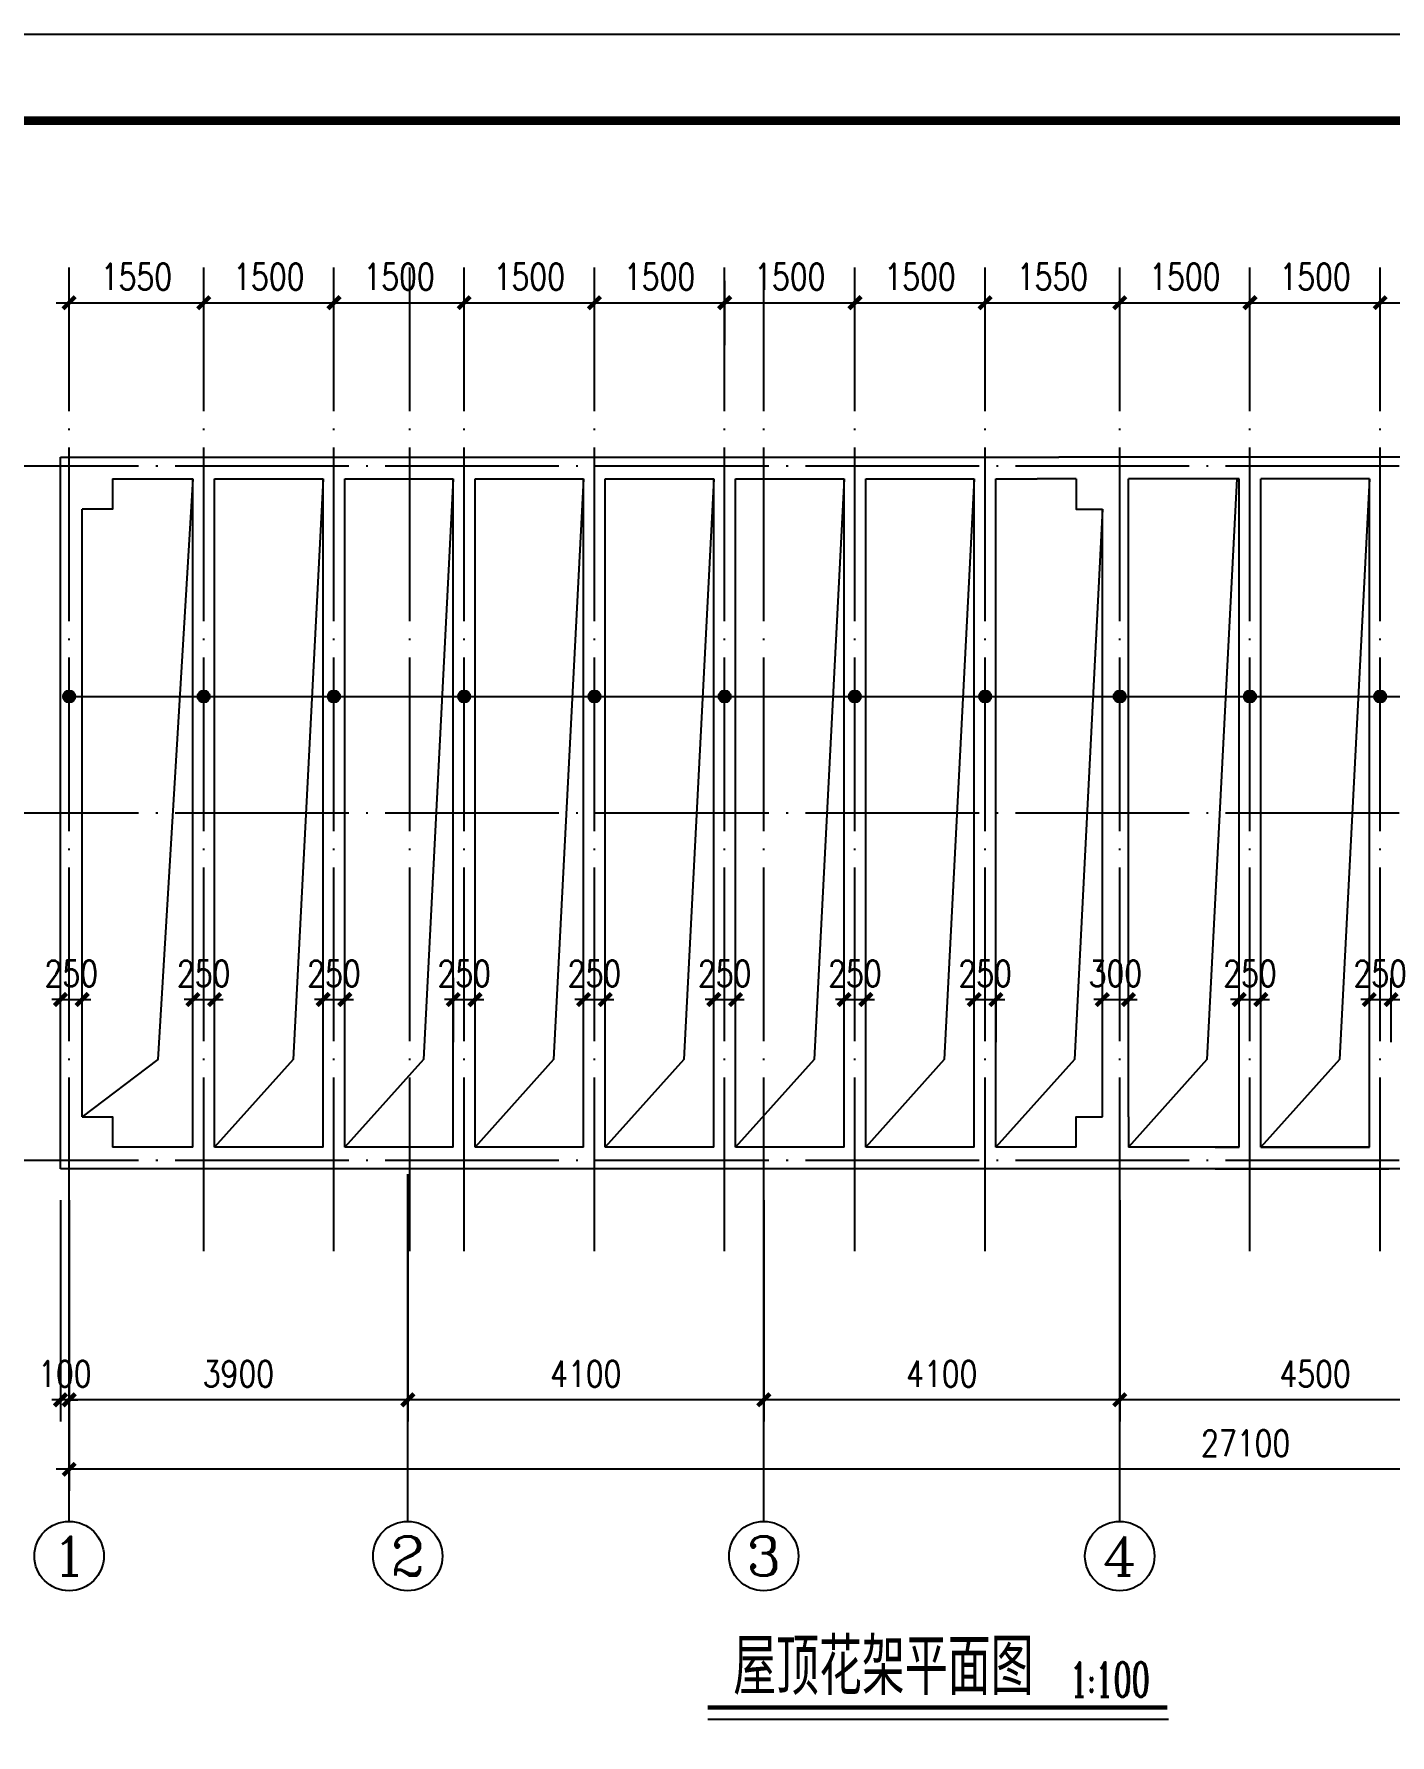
# Model space of a CAD drawing. Extents: x 535358 to 858566, y -185481 to -98609.
# Drawn here: x 657355 to 672971, y -139856 to -120258 of the extents above; entities that cross this region are included whole.
import ezdxf
from ezdxf.enums import TextEntityAlignment as Align

# ---------------------------------------------------------------- set-up
doc = ezdxf.new("R2010")
doc.units = 0
doc.header["$LTSCALE"] = 1000
doc.header["$MEASUREMENT"] = 0
doc.linetypes.add('DOTE', pattern=[2.42, 2, -0.2, 0.02, -0.2])
doc.layers.get('0').update_dxf_attribs({"linetype": 'CONTINUOUS'})
doc.layers.get('DEFPOINTS').update_dxf_attribs({"linetype": 'CONTINUOUS'})
for name, color, linetype in [('AXIS', 3, 'CONTINUOUS'), ('AXIS_TEXT', 3, 'CONTINUOUS'), ('DOTE', 1, 'DOTE'), ('LEVL', 3, 'CONTINUOUS'), ('PUB_DIM', 3, 'CONTINUOUS'), ('PUB_TEXT', 7, 'CONTINUOUS'), ('PUB_TITLE', 4, 'CONTINUOUS'), ('WALL', 151, 'CONTINUOUS')]:
    doc.layers.add(name, color=color, linetype=linetype)
doc.styles.add('_COMPLEX', font='COMPLEX', dxfattribs={"width": 0.6125})
doc.styles.add('_OCHINESE', font='simplex.shx', dxfattribs={"bigfont": 'OCHINESE.shx'})
doc.styles.add('COMPLEX', font='COMPLEX.shx')
doc.styles.add('dim_font', font='SIMPLEX.shx', dxfattribs={"width": 0.8})
doc.dimstyles.new('DIMN', dxfattribs={"dimtxt": 300, "dimasz": 100, "dimexe": 250, "dimexo": 300, "dimgap": 0, "dimtad": 0, "dimdec": 0, "dimzin": 0, "dimdsep": 46, "dimtxsty": 'dim_font', "dimblk": 'ARCHTICK', "dimcen": 0.09, "dimdle": 150, "dimclrt": 7, "dimazin": 0, "dimtfac": 1, "dimtdec": 0, "dimtix": 1, "dimtmove": 2, "dimatfit": 3, "dimldrblk": 'ARCHTICK', "dimfxl": 1, "dimtvp": 1, "dimtolj": 1, "dimtzin": 0, "dimarcsym": 0})

# ---------------------------------------------------------------- blocks, each defined once
blk = doc.blocks.new('_axiso')
blk.add_circle((0, 0), 0.5)
at = {"layer": 'AXIS_TEXT', "style": 'COMPLEX', "width": 1.041667}
blk.add_attdef('A', text='', height=0.56, dxfattribs=at).set_placement((-0.25, -0.28), (0.25, -0.28), align=Align.FIT)
blk = doc.blocks.new('_archtick')
at = {"const_width": 0.5}
blk.add_lwpolyline([(-0.7, -0.7), (0.7, 0.7)], dxfattribs=at)
blk = doc.blocks.new('*D873')
at = {"layer": 'AXIS', "color": 0, "lineweight": -2, "transparency": 16777216}
for p, q in [((669859, -133695), (669859, -136245)), ((674359, -133695), (674359, -136245)), ((674509, -135995), (669709, -135995))]:
    blk.add_line(p, q, dxfattribs=at)
at = {"layer": 'DEFPOINTS', "color": 0, "transparency": 16777216}
for p in [(669859, -133395), (674359, -133395), (669859, -135995)]:
    blk.add_point(p, dxfattribs=at)
at = {"layer": 'AXIS', "color": 0, "lineweight": -2, "transparency": 16777216, "xscale": 100, "yscale": 100, "zscale": 100, "rotation": 180}
blk.add_blockref('_archtick', (669859, -135995), dxfattribs=at)
at = {"layer": 'AXIS', "color": 0, "lineweight": -2, "transparency": 16777216, "xscale": 100, "yscale": 100, "zscale": 100}
blk.add_blockref('_archtick', (674359, -135995), dxfattribs=at)
at = {"layer": 'AXIS', "color": 7, "transparency": 16777216, "insert": (672109, -135695), "char_height": 300, "attachment_point": 5, "style": 'dim_font'}
blk.add_mtext('\\A1;4500', dxfattribs=at)
blk = doc.blocks.new('*D874')
at = {"layer": 'AXIS', "color": 0, "lineweight": -2, "transparency": 16777216}
for p, q in [((665759, -133695), (665759, -136245)), ((669859, -133695), (669859, -136245)), ((670009, -135995), (665609, -135995))]:
    blk.add_line(p, q, dxfattribs=at)
at = {"layer": 'DEFPOINTS', "color": 0, "transparency": 16777216}
for p in [(665759, -133395), (669859, -133395), (665759, -135995)]:
    blk.add_point(p, dxfattribs=at)
at = {"layer": 'AXIS', "color": 0, "lineweight": -2, "transparency": 16777216, "xscale": 100, "yscale": 100, "zscale": 100, "rotation": 180}
blk.add_blockref('_archtick', (665759, -135995), dxfattribs=at)
at = {"layer": 'AXIS', "color": 0, "lineweight": -2, "transparency": 16777216, "xscale": 100, "yscale": 100, "zscale": 100}
blk.add_blockref('_archtick', (669859, -135995), dxfattribs=at)
at = {"layer": 'AXIS', "color": 7, "transparency": 16777216, "insert": (667809, -135695), "char_height": 300, "attachment_point": 5, "style": 'dim_font'}
blk.add_mtext('\\A1;4100', dxfattribs=at)
blk = doc.blocks.new('*D875')
at = {"layer": 'AXIS', "color": 0, "lineweight": -2, "transparency": 16777216}
for p, q in [((661659, -133695), (661659, -136245)), ((665759, -133695), (665759, -136245)), ((665909, -135995), (661509, -135995))]:
    blk.add_line(p, q, dxfattribs=at)
at = {"layer": 'DEFPOINTS', "color": 0, "transparency": 16777216}
for p in [(661659, -133395), (665759, -133395), (661659, -135995)]:
    blk.add_point(p, dxfattribs=at)
at = {"layer": 'AXIS', "color": 0, "lineweight": -2, "transparency": 16777216, "xscale": 100, "yscale": 100, "zscale": 100, "rotation": 180}
blk.add_blockref('_archtick', (661659, -135995), dxfattribs=at)
at = {"layer": 'AXIS', "color": 0, "lineweight": -2, "transparency": 16777216, "xscale": 100, "yscale": 100, "zscale": 100}
blk.add_blockref('_archtick', (665759, -135995), dxfattribs=at)
at = {"layer": 'AXIS', "color": 7, "transparency": 16777216, "insert": (663709, -135695), "char_height": 300, "attachment_point": 5, "style": 'dim_font'}
blk.add_mtext('\\A1;4100', dxfattribs=at)
blk = doc.blocks.new('*D876')
at = {"layer": 'AXIS', "color": 0, "lineweight": -2, "transparency": 16777216}
for p, q in [((657759, -133695), (657759, -136245)), ((661659, -133695), (661659, -136245)), ((661809, -135995), (657609, -135995))]:
    blk.add_line(p, q, dxfattribs=at)
at = {"layer": 'DEFPOINTS', "color": 0, "transparency": 16777216}
for p in [(657759, -133395), (661659, -133395), (657759, -135995)]:
    blk.add_point(p, dxfattribs=at)
at = {"layer": 'AXIS', "color": 0, "lineweight": -2, "transparency": 16777216, "xscale": 100, "yscale": 100, "zscale": 100, "rotation": 180}
blk.add_blockref('_archtick', (657759, -135995), dxfattribs=at)
at = {"layer": 'AXIS', "color": 0, "lineweight": -2, "transparency": 16777216, "xscale": 100, "yscale": 100, "zscale": 100}
blk.add_blockref('_archtick', (661659, -135995), dxfattribs=at)
at = {"layer": 'AXIS', "color": 7, "transparency": 16777216, "insert": (659709, -135695), "char_height": 300, "attachment_point": 5, "style": 'dim_font'}
blk.add_mtext('\\A1;3900', dxfattribs=at)
blk = doc.blocks.new('*D877')
at = {"layer": 'AXIS', "color": 0, "lineweight": -2, "transparency": 16777216}
for p, q in [((657759, -133695), (657759, -137045)), ((684859, -133695), (684859, -137045)), ((685009, -136795), (657609, -136795))]:
    blk.add_line(p, q, dxfattribs=at)
at = {"layer": 'DEFPOINTS', "color": 0, "transparency": 16777216}
for p in [(657759, -133395), (684859, -133395), (657759, -136795)]:
    blk.add_point(p, dxfattribs=at)
at = {"layer": 'AXIS', "color": 0, "lineweight": -2, "transparency": 16777216, "xscale": 100, "yscale": 100, "zscale": 100, "rotation": 180}
blk.add_blockref('_archtick', (657759, -136795), dxfattribs=at)
at = {"layer": 'AXIS', "color": 0, "lineweight": -2, "transparency": 16777216, "xscale": 100, "yscale": 100, "zscale": 100}
blk.add_blockref('_archtick', (684859, -136795), dxfattribs=at)
at = {"layer": 'AXIS', "color": 7, "transparency": 16777216, "insert": (671309, -136495), "char_height": 300, "attachment_point": 5, "style": 'dim_font'}
blk.add_mtext('\\A1;27100', dxfattribs=at)
blk = doc.blocks.new('*D879')
at = {"layer": 'DEFPOINTS', "color": 0, "transparency": 16777216}
for p in [(659309, -123354), (657759, -124144), (659309, -124144)]:
    blk.add_point(p, dxfattribs=at)
at = {"layer": 'PUB_DIM', "color": 0, "lineweight": -2, "transparency": 16777216}
for p, q in [((657759, -123844), (657759, -123104)), ((659309, -123844), (659309, -123104)), ((657609, -123354), (659459, -123354))]:
    blk.add_line(p, q, dxfattribs=at)
at = {"layer": 'PUB_DIM', "color": 0, "lineweight": -2, "transparency": 16777216, "xscale": 100, "yscale": 100, "zscale": 100, "rotation": 180}
blk.add_blockref('_archtick', (657759, -123354), dxfattribs=at)
at = {"layer": 'PUB_DIM', "color": 0, "lineweight": -2, "transparency": 16777216, "xscale": 100, "yscale": 100, "zscale": 100}
blk.add_blockref('_archtick', (659309, -123354), dxfattribs=at)
at = {"layer": 'PUB_DIM', "color": 7, "transparency": 16777216, "insert": (658534, -123054), "char_height": 300, "attachment_point": 5, "style": 'dim_font'}
blk.add_mtext('\\A1;1550', dxfattribs=at)
blk = doc.blocks.new('*D880')
at = {"layer": 'DEFPOINTS', "color": 0, "transparency": 16777216}
for p in [(657909, -131383), (657659, -132172), (657909, -132172)]:
    blk.add_point(p, dxfattribs=at)
at = {"layer": 'PUB_DIM', "color": 0, "lineweight": -2, "transparency": 16777216}
for p, q in [((657659, -131872), (657659, -131133)), ((657909, -131872), (657909, -131133)), ((657659, -131383), (657559, -131383)), ((657659, -131383), (657909, -131383)), ((657909, -131383), (658009, -131383))]:
    blk.add_line(p, q, dxfattribs=at)
at = {"layer": 'PUB_DIM', "color": 0, "lineweight": -2, "transparency": 16777216, "xscale": 100, "yscale": 100, "zscale": 100}
blk.add_blockref('_archtick', (657659, -131383), dxfattribs=at)
at = {"layer": 'PUB_DIM', "color": 0, "lineweight": -2, "transparency": 16777216, "xscale": 100, "yscale": 100, "zscale": 100, "rotation": 180}
blk.add_blockref('_archtick', (657909, -131383), dxfattribs=at)
at = {"layer": 'PUB_DIM', "color": 7, "transparency": 16777216, "insert": (657784, -131083), "char_height": 300, "attachment_point": 5, "style": 'dim_font'}
blk.add_mtext('\\A1;250', dxfattribs=at)
blk = doc.blocks.new('*D881')
at = {"layer": 'DEFPOINTS', "color": 0, "transparency": 16777216}
for p in [(659434, -131383), (659184, -132172), (659434, -132172)]:
    blk.add_point(p, dxfattribs=at)
at = {"layer": 'PUB_DIM', "color": 0, "lineweight": -2, "transparency": 16777216}
for p, q in [((659184, -131872), (659184, -131133)), ((659434, -131872), (659434, -131133)), ((659184, -131383), (659084, -131383)), ((659184, -131383), (659434, -131383)), ((659434, -131383), (659534, -131383))]:
    blk.add_line(p, q, dxfattribs=at)
at = {"layer": 'PUB_DIM', "color": 0, "lineweight": -2, "transparency": 16777216, "xscale": 100, "yscale": 100, "zscale": 100}
blk.add_blockref('_archtick', (659184, -131383), dxfattribs=at)
at = {"layer": 'PUB_DIM', "color": 0, "lineweight": -2, "transparency": 16777216, "xscale": 100, "yscale": 100, "zscale": 100, "rotation": 180}
blk.add_blockref('_archtick', (659434, -131383), dxfattribs=at)
at = {"layer": 'PUB_DIM', "color": 7, "transparency": 16777216, "insert": (659309, -131083), "char_height": 300, "attachment_point": 5, "style": 'dim_font'}
blk.add_mtext('\\A1;250', dxfattribs=at)
blk = doc.blocks.new('*D882')
at = {"layer": 'DEFPOINTS', "color": 0, "transparency": 16777216}
for p in [(660934, -131383), (660684, -132172), (660934, -132172)]:
    blk.add_point(p, dxfattribs=at)
at = {"layer": 'PUB_DIM', "color": 0, "lineweight": -2, "transparency": 16777216}
for p, q in [((660684, -131872), (660684, -131133)), ((660934, -131872), (660934, -131133)), ((660684, -131383), (660584, -131383)), ((660684, -131383), (660934, -131383)), ((660934, -131383), (661034, -131383))]:
    blk.add_line(p, q, dxfattribs=at)
at = {"layer": 'PUB_DIM', "color": 0, "lineweight": -2, "transparency": 16777216, "xscale": 100, "yscale": 100, "zscale": 100}
blk.add_blockref('_archtick', (660684, -131383), dxfattribs=at)
at = {"layer": 'PUB_DIM', "color": 0, "lineweight": -2, "transparency": 16777216, "xscale": 100, "yscale": 100, "zscale": 100, "rotation": 180}
blk.add_blockref('_archtick', (660934, -131383), dxfattribs=at)
at = {"layer": 'PUB_DIM', "color": 7, "transparency": 16777216, "insert": (660809, -131083), "char_height": 300, "attachment_point": 5, "style": 'dim_font'}
blk.add_mtext('\\A1;250', dxfattribs=at)
blk = doc.blocks.new('*D883')
at = {"layer": 'DEFPOINTS', "color": 0, "transparency": 16777216}
for p in [(662434, -131383), (662184, -132172), (662434, -132172)]:
    blk.add_point(p, dxfattribs=at)
at = {"layer": 'PUB_DIM', "color": 0, "lineweight": -2, "transparency": 16777216}
for p, q in [((662184, -131872), (662184, -131133)), ((662434, -131872), (662434, -131133)), ((662184, -131383), (662084, -131383)), ((662184, -131383), (662434, -131383)), ((662434, -131383), (662534, -131383))]:
    blk.add_line(p, q, dxfattribs=at)
at = {"layer": 'PUB_DIM', "color": 0, "lineweight": -2, "transparency": 16777216, "xscale": 100, "yscale": 100, "zscale": 100}
blk.add_blockref('_archtick', (662184, -131383), dxfattribs=at)
at = {"layer": 'PUB_DIM', "color": 0, "lineweight": -2, "transparency": 16777216, "xscale": 100, "yscale": 100, "zscale": 100, "rotation": 180}
blk.add_blockref('_archtick', (662434, -131383), dxfattribs=at)
at = {"layer": 'PUB_DIM', "color": 7, "transparency": 16777216, "insert": (662309, -131083), "char_height": 300, "attachment_point": 5, "style": 'dim_font'}
blk.add_mtext('\\A1;250', dxfattribs=at)
blk = doc.blocks.new('*D884')
at = {"layer": 'DEFPOINTS', "color": 0, "transparency": 16777216}
for p in [(663934, -131383), (663684, -132172), (663934, -132172)]:
    blk.add_point(p, dxfattribs=at)
at = {"layer": 'PUB_DIM', "color": 0, "lineweight": -2, "transparency": 16777216}
for p, q in [((663684, -131872), (663684, -131133)), ((663934, -131872), (663934, -131133)), ((663684, -131383), (663584, -131383)), ((663684, -131383), (663934, -131383)), ((663934, -131383), (664034, -131383))]:
    blk.add_line(p, q, dxfattribs=at)
at = {"layer": 'PUB_DIM', "color": 0, "lineweight": -2, "transparency": 16777216, "xscale": 100, "yscale": 100, "zscale": 100}
blk.add_blockref('_archtick', (663684, -131383), dxfattribs=at)
at = {"layer": 'PUB_DIM', "color": 0, "lineweight": -2, "transparency": 16777216, "xscale": 100, "yscale": 100, "zscale": 100, "rotation": 180}
blk.add_blockref('_archtick', (663934, -131383), dxfattribs=at)
at = {"layer": 'PUB_DIM', "color": 7, "transparency": 16777216, "insert": (663809, -131083), "char_height": 300, "attachment_point": 5, "style": 'dim_font'}
blk.add_mtext('\\A1;250', dxfattribs=at)
blk = doc.blocks.new('*D885')
at = {"layer": 'DEFPOINTS', "color": 0, "transparency": 16777216}
for p in [(665434, -131383), (665184, -132172), (665434, -132172)]:
    blk.add_point(p, dxfattribs=at)
at = {"layer": 'PUB_DIM', "color": 0, "lineweight": -2, "transparency": 16777216}
for p, q in [((665184, -131872), (665184, -131133)), ((665434, -131872), (665434, -131133)), ((665184, -131383), (665084, -131383)), ((665184, -131383), (665434, -131383)), ((665434, -131383), (665534, -131383))]:
    blk.add_line(p, q, dxfattribs=at)
at = {"layer": 'PUB_DIM', "color": 0, "lineweight": -2, "transparency": 16777216, "xscale": 100, "yscale": 100, "zscale": 100}
blk.add_blockref('_archtick', (665184, -131383), dxfattribs=at)
at = {"layer": 'PUB_DIM', "color": 0, "lineweight": -2, "transparency": 16777216, "xscale": 100, "yscale": 100, "zscale": 100, "rotation": 180}
blk.add_blockref('_archtick', (665434, -131383), dxfattribs=at)
at = {"layer": 'PUB_DIM', "color": 7, "transparency": 16777216, "insert": (665309, -131083), "char_height": 300, "attachment_point": 5, "style": 'dim_font'}
blk.add_mtext('\\A1;250', dxfattribs=at)
blk = doc.blocks.new('*D886')
at = {"layer": 'DEFPOINTS', "color": 0, "transparency": 16777216}
for p in [(666934, -131383), (666684, -132172), (666934, -132172)]:
    blk.add_point(p, dxfattribs=at)
at = {"layer": 'PUB_DIM', "color": 0, "lineweight": -2, "transparency": 16777216}
for p, q in [((666684, -131872), (666684, -131133)), ((666934, -131872), (666934, -131133)), ((666684, -131383), (666584, -131383)), ((666684, -131383), (666934, -131383)), ((666934, -131383), (667034, -131383))]:
    blk.add_line(p, q, dxfattribs=at)
at = {"layer": 'PUB_DIM', "color": 0, "lineweight": -2, "transparency": 16777216, "xscale": 100, "yscale": 100, "zscale": 100}
blk.add_blockref('_archtick', (666684, -131383), dxfattribs=at)
at = {"layer": 'PUB_DIM', "color": 0, "lineweight": -2, "transparency": 16777216, "xscale": 100, "yscale": 100, "zscale": 100, "rotation": 180}
blk.add_blockref('_archtick', (666934, -131383), dxfattribs=at)
at = {"layer": 'PUB_DIM', "color": 7, "transparency": 16777216, "insert": (666809, -131083), "char_height": 300, "attachment_point": 5, "style": 'dim_font'}
blk.add_mtext('\\A1;250', dxfattribs=at)
blk = doc.blocks.new('*D887')
at = {"layer": 'DEFPOINTS', "color": 0, "transparency": 16777216}
for p in [(668434, -131383), (668184, -132172), (668434, -132172)]:
    blk.add_point(p, dxfattribs=at)
at = {"layer": 'PUB_DIM', "color": 0, "lineweight": -2, "transparency": 16777216}
for p, q in [((668184, -131872), (668184, -131133)), ((668434, -131872), (668434, -131133)), ((668184, -131383), (668084, -131383)), ((668184, -131383), (668434, -131383)), ((668434, -131383), (668534, -131383))]:
    blk.add_line(p, q, dxfattribs=at)
at = {"layer": 'PUB_DIM', "color": 0, "lineweight": -2, "transparency": 16777216, "xscale": 100, "yscale": 100, "zscale": 100}
blk.add_blockref('_archtick', (668184, -131383), dxfattribs=at)
at = {"layer": 'PUB_DIM', "color": 0, "lineweight": -2, "transparency": 16777216, "xscale": 100, "yscale": 100, "zscale": 100, "rotation": 180}
blk.add_blockref('_archtick', (668434, -131383), dxfattribs=at)
at = {"layer": 'PUB_DIM', "color": 7, "transparency": 16777216, "insert": (668309, -131083), "char_height": 300, "attachment_point": 5, "style": 'dim_font'}
blk.add_mtext('\\A1;250', dxfattribs=at)
blk = doc.blocks.new('*D888')
at = {"layer": 'DEFPOINTS', "color": 0, "transparency": 16777216}
for p in [(669959, -131383), (669659, -132172), (669959, -132172)]:
    blk.add_point(p, dxfattribs=at)
at = {"layer": 'PUB_DIM', "color": 0, "lineweight": -2, "transparency": 16777216}
for p, q in [((669659, -131872), (669659, -131133)), ((669959, -131872), (669959, -131133)), ((669659, -131383), (669559, -131383)), ((669659, -131383), (669959, -131383)), ((669959, -131383), (670059, -131383))]:
    blk.add_line(p, q, dxfattribs=at)
at = {"layer": 'PUB_DIM', "color": 0, "lineweight": -2, "transparency": 16777216, "xscale": 100, "yscale": 100, "zscale": 100}
blk.add_blockref('_archtick', (669659, -131383), dxfattribs=at)
at = {"layer": 'PUB_DIM', "color": 0, "lineweight": -2, "transparency": 16777216, "xscale": 100, "yscale": 100, "zscale": 100, "rotation": 180}
blk.add_blockref('_archtick', (669959, -131383), dxfattribs=at)
at = {"layer": 'PUB_DIM', "color": 7, "transparency": 16777216, "insert": (669809, -131083), "char_height": 300, "attachment_point": 5, "style": 'dim_font'}
blk.add_mtext('\\A1;300', dxfattribs=at)
blk = doc.blocks.new('*D889')
at = {"layer": 'DEFPOINTS', "color": 0, "transparency": 16777216}
for p in [(671484, -131383), (671234, -132172), (671484, -132172)]:
    blk.add_point(p, dxfattribs=at)
at = {"layer": 'PUB_DIM', "color": 0, "lineweight": -2, "transparency": 16777216}
for p, q in [((671234, -131872), (671234, -131133)), ((671484, -131872), (671484, -131133)), ((671234, -131383), (671134, -131383)), ((671234, -131383), (671484, -131383)), ((671484, -131383), (671584, -131383))]:
    blk.add_line(p, q, dxfattribs=at)
at = {"layer": 'PUB_DIM', "color": 0, "lineweight": -2, "transparency": 16777216, "xscale": 100, "yscale": 100, "zscale": 100}
blk.add_blockref('_archtick', (671234, -131383), dxfattribs=at)
at = {"layer": 'PUB_DIM', "color": 0, "lineweight": -2, "transparency": 16777216, "xscale": 100, "yscale": 100, "zscale": 100, "rotation": 180}
blk.add_blockref('_archtick', (671484, -131383), dxfattribs=at)
at = {"layer": 'PUB_DIM', "color": 7, "transparency": 16777216, "insert": (671359, -131083), "char_height": 300, "attachment_point": 5, "style": 'dim_font'}
blk.add_mtext('\\A1;250', dxfattribs=at)
blk = doc.blocks.new('*D890')
at = {"layer": 'DEFPOINTS', "color": 0, "transparency": 16777216}
for p in [(672984, -131383), (672734, -132172), (672984, -132172)]:
    blk.add_point(p, dxfattribs=at)
at = {"layer": 'PUB_DIM', "color": 0, "lineweight": -2, "transparency": 16777216}
for p, q in [((672734, -131872), (672734, -131133)), ((672984, -131872), (672984, -131133)), ((672734, -131383), (672634, -131383)), ((672734, -131383), (672984, -131383)), ((672984, -131383), (673084, -131383))]:
    blk.add_line(p, q, dxfattribs=at)
at = {"layer": 'PUB_DIM', "color": 0, "lineweight": -2, "transparency": 16777216, "xscale": 100, "yscale": 100, "zscale": 100}
blk.add_blockref('_archtick', (672734, -131383), dxfattribs=at)
at = {"layer": 'PUB_DIM', "color": 0, "lineweight": -2, "transparency": 16777216, "xscale": 100, "yscale": 100, "zscale": 100, "rotation": 180}
blk.add_blockref('_archtick', (672984, -131383), dxfattribs=at)
at = {"layer": 'PUB_DIM', "color": 7, "transparency": 16777216, "insert": (672859, -131083), "char_height": 300, "attachment_point": 5, "style": 'dim_font'}
blk.add_mtext('\\A1;250', dxfattribs=at)
blk = doc.blocks.new('*D896')
at = {"layer": 'DEFPOINTS', "color": 0, "transparency": 16777216}
for p in [(660809, -123354), (659309, -124144), (660809, -124144)]:
    blk.add_point(p, dxfattribs=at)
at = {"layer": 'PUB_DIM', "color": 0, "lineweight": -2, "transparency": 16777216}
for p, q in [((659309, -123844), (659309, -123104)), ((660809, -123844), (660809, -123104)), ((659159, -123354), (660959, -123354))]:
    blk.add_line(p, q, dxfattribs=at)
at = {"layer": 'PUB_DIM', "color": 0, "lineweight": -2, "transparency": 16777216, "xscale": 100, "yscale": 100, "zscale": 100, "rotation": 180}
blk.add_blockref('_archtick', (659309, -123354), dxfattribs=at)
at = {"layer": 'PUB_DIM', "color": 0, "lineweight": -2, "transparency": 16777216, "xscale": 100, "yscale": 100, "zscale": 100}
blk.add_blockref('_archtick', (660809, -123354), dxfattribs=at)
at = {"layer": 'PUB_DIM', "color": 7, "transparency": 16777216, "insert": (660059, -123054), "char_height": 300, "attachment_point": 5, "style": 'dim_font'}
blk.add_mtext('\\A1;1500', dxfattribs=at)
blk = doc.blocks.new('*D897')
at = {"layer": 'DEFPOINTS', "color": 0, "transparency": 16777216}
for p in [(662309, -123354), (660809, -124144), (662309, -124144)]:
    blk.add_point(p, dxfattribs=at)
at = {"layer": 'PUB_DIM', "color": 0, "lineweight": -2, "transparency": 16777216}
for p, q in [((660809, -123844), (660809, -123104)), ((662309, -123844), (662309, -123104)), ((660659, -123354), (662459, -123354))]:
    blk.add_line(p, q, dxfattribs=at)
at = {"layer": 'PUB_DIM', "color": 0, "lineweight": -2, "transparency": 16777216, "xscale": 100, "yscale": 100, "zscale": 100, "rotation": 180}
blk.add_blockref('_archtick', (660809, -123354), dxfattribs=at)
at = {"layer": 'PUB_DIM', "color": 0, "lineweight": -2, "transparency": 16777216, "xscale": 100, "yscale": 100, "zscale": 100}
blk.add_blockref('_archtick', (662309, -123354), dxfattribs=at)
at = {"layer": 'PUB_DIM', "color": 7, "transparency": 16777216, "insert": (661559, -123054), "char_height": 300, "attachment_point": 5, "style": 'dim_font'}
blk.add_mtext('\\A1;1500', dxfattribs=at)
blk = doc.blocks.new('*D898')
at = {"layer": 'DEFPOINTS', "color": 0, "transparency": 16777216}
for p in [(663809, -123354), (662309, -124144), (663809, -124144)]:
    blk.add_point(p, dxfattribs=at)
at = {"layer": 'PUB_DIM', "color": 0, "lineweight": -2, "transparency": 16777216}
for p, q in [((662309, -123844), (662309, -123104)), ((663809, -123844), (663809, -123104)), ((662159, -123354), (663959, -123354))]:
    blk.add_line(p, q, dxfattribs=at)
at = {"layer": 'PUB_DIM', "color": 0, "lineweight": -2, "transparency": 16777216, "xscale": 100, "yscale": 100, "zscale": 100, "rotation": 180}
blk.add_blockref('_archtick', (662309, -123354), dxfattribs=at)
at = {"layer": 'PUB_DIM', "color": 0, "lineweight": -2, "transparency": 16777216, "xscale": 100, "yscale": 100, "zscale": 100}
blk.add_blockref('_archtick', (663809, -123354), dxfattribs=at)
at = {"layer": 'PUB_DIM', "color": 7, "transparency": 16777216, "insert": (663059, -123054), "char_height": 300, "attachment_point": 5, "style": 'dim_font'}
blk.add_mtext('\\A1;1500', dxfattribs=at)
blk = doc.blocks.new('*D899')
at = {"layer": 'DEFPOINTS', "color": 0, "transparency": 16777216}
for p in [(665309, -123354), (663809, -124144), (665309, -124144)]:
    blk.add_point(p, dxfattribs=at)
at = {"layer": 'PUB_DIM', "color": 0, "lineweight": -2, "transparency": 16777216}
for p, q in [((663809, -123844), (663809, -123104)), ((665309, -123844), (665309, -123104)), ((663659, -123354), (665459, -123354))]:
    blk.add_line(p, q, dxfattribs=at)
at = {"layer": 'PUB_DIM', "color": 0, "lineweight": -2, "transparency": 16777216, "xscale": 100, "yscale": 100, "zscale": 100, "rotation": 180}
blk.add_blockref('_archtick', (663809, -123354), dxfattribs=at)
at = {"layer": 'PUB_DIM', "color": 0, "lineweight": -2, "transparency": 16777216, "xscale": 100, "yscale": 100, "zscale": 100}
blk.add_blockref('_archtick', (665309, -123354), dxfattribs=at)
at = {"layer": 'PUB_DIM', "color": 7, "transparency": 16777216, "insert": (664559, -123054), "char_height": 300, "attachment_point": 5, "style": 'dim_font'}
blk.add_mtext('\\A1;1500', dxfattribs=at)
blk = doc.blocks.new('*D900')
at = {"layer": 'DEFPOINTS', "color": 0, "transparency": 16777216}
for p in [(666809, -123354), (665309, -124144), (666809, -124144)]:
    blk.add_point(p, dxfattribs=at)
at = {"layer": 'PUB_DIM', "color": 0, "lineweight": -2, "transparency": 16777216}
for p, q in [((665309, -123844), (665309, -123104)), ((666809, -123844), (666809, -123104)), ((665159, -123354), (666959, -123354))]:
    blk.add_line(p, q, dxfattribs=at)
at = {"layer": 'PUB_DIM', "color": 0, "lineweight": -2, "transparency": 16777216, "xscale": 100, "yscale": 100, "zscale": 100, "rotation": 180}
blk.add_blockref('_archtick', (665309, -123354), dxfattribs=at)
at = {"layer": 'PUB_DIM', "color": 0, "lineweight": -2, "transparency": 16777216, "xscale": 100, "yscale": 100, "zscale": 100}
blk.add_blockref('_archtick', (666809, -123354), dxfattribs=at)
at = {"layer": 'PUB_DIM', "color": 7, "transparency": 16777216, "insert": (666059, -123054), "char_height": 300, "attachment_point": 5, "style": 'dim_font'}
blk.add_mtext('\\A1;1500', dxfattribs=at)
blk = doc.blocks.new('*D901')
at = {"layer": 'DEFPOINTS', "color": 0, "transparency": 16777216}
for p in [(668309, -123354), (666809, -124144), (668309, -124144)]:
    blk.add_point(p, dxfattribs=at)
at = {"layer": 'PUB_DIM', "color": 0, "lineweight": -2, "transparency": 16777216}
for p, q in [((666809, -123844), (666809, -123104)), ((668309, -123844), (668309, -123104)), ((666659, -123354), (668459, -123354))]:
    blk.add_line(p, q, dxfattribs=at)
at = {"layer": 'PUB_DIM', "color": 0, "lineweight": -2, "transparency": 16777216, "xscale": 100, "yscale": 100, "zscale": 100, "rotation": 180}
blk.add_blockref('_archtick', (666809, -123354), dxfattribs=at)
at = {"layer": 'PUB_DIM', "color": 0, "lineweight": -2, "transparency": 16777216, "xscale": 100, "yscale": 100, "zscale": 100}
blk.add_blockref('_archtick', (668309, -123354), dxfattribs=at)
at = {"layer": 'PUB_DIM', "color": 7, "transparency": 16777216, "insert": (667559, -123054), "char_height": 300, "attachment_point": 5, "style": 'dim_font'}
blk.add_mtext('\\A1;1500', dxfattribs=at)
blk = doc.blocks.new('*D902')
at = {"layer": 'DEFPOINTS', "color": 0, "transparency": 16777216}
for p in [(669859, -123354), (668309, -124144), (669859, -124144)]:
    blk.add_point(p, dxfattribs=at)
at = {"layer": 'PUB_DIM', "color": 0, "lineweight": -2, "transparency": 16777216}
for p, q in [((668309, -123844), (668309, -123104)), ((669859, -123844), (669859, -123104)), ((668159, -123354), (670009, -123354))]:
    blk.add_line(p, q, dxfattribs=at)
at = {"layer": 'PUB_DIM', "color": 0, "lineweight": -2, "transparency": 16777216, "xscale": 100, "yscale": 100, "zscale": 100, "rotation": 180}
blk.add_blockref('_archtick', (668309, -123354), dxfattribs=at)
at = {"layer": 'PUB_DIM', "color": 0, "lineweight": -2, "transparency": 16777216, "xscale": 100, "yscale": 100, "zscale": 100}
blk.add_blockref('_archtick', (669859, -123354), dxfattribs=at)
at = {"layer": 'PUB_DIM', "color": 7, "transparency": 16777216, "insert": (669084, -123054), "char_height": 300, "attachment_point": 5, "style": 'dim_font'}
blk.add_mtext('\\A1;1550', dxfattribs=at)
blk = doc.blocks.new('*D903')
at = {"layer": 'DEFPOINTS', "color": 0, "transparency": 16777216}
for p in [(671359, -123354), (669859, -124144), (671359, -124144)]:
    blk.add_point(p, dxfattribs=at)
at = {"layer": 'PUB_DIM', "color": 0, "lineweight": -2, "transparency": 16777216}
for p, q in [((669859, -123844), (669859, -123104)), ((671359, -123844), (671359, -123104)), ((669709, -123354), (671509, -123354))]:
    blk.add_line(p, q, dxfattribs=at)
at = {"layer": 'PUB_DIM', "color": 0, "lineweight": -2, "transparency": 16777216, "xscale": 100, "yscale": 100, "zscale": 100, "rotation": 180}
blk.add_blockref('_archtick', (669859, -123354), dxfattribs=at)
at = {"layer": 'PUB_DIM', "color": 0, "lineweight": -2, "transparency": 16777216, "xscale": 100, "yscale": 100, "zscale": 100}
blk.add_blockref('_archtick', (671359, -123354), dxfattribs=at)
at = {"layer": 'PUB_DIM', "color": 7, "transparency": 16777216, "insert": (670609, -123054), "char_height": 300, "attachment_point": 5, "style": 'dim_font'}
blk.add_mtext('\\A1;1500', dxfattribs=at)
blk = doc.blocks.new('*D904')
at = {"layer": 'DEFPOINTS', "color": 0, "transparency": 16777216}
for p in [(672859, -123354), (671359, -124144), (672859, -124144)]:
    blk.add_point(p, dxfattribs=at)
at = {"layer": 'PUB_DIM', "color": 0, "lineweight": -2, "transparency": 16777216}
for p, q in [((671359, -123844), (671359, -123104)), ((672859, -123844), (672859, -123104)), ((671209, -123354), (673009, -123354))]:
    blk.add_line(p, q, dxfattribs=at)
at = {"layer": 'PUB_DIM', "color": 0, "lineweight": -2, "transparency": 16777216, "xscale": 100, "yscale": 100, "zscale": 100, "rotation": 180}
blk.add_blockref('_archtick', (671359, -123354), dxfattribs=at)
at = {"layer": 'PUB_DIM', "color": 0, "lineweight": -2, "transparency": 16777216, "xscale": 100, "yscale": 100, "zscale": 100}
blk.add_blockref('_archtick', (672859, -123354), dxfattribs=at)
at = {"layer": 'PUB_DIM', "color": 7, "transparency": 16777216, "insert": (672109, -123054), "char_height": 300, "attachment_point": 5, "style": 'dim_font'}
blk.add_mtext('\\A1;1500', dxfattribs=at)
blk = doc.blocks.new('*D905')
at = {"layer": 'DEFPOINTS', "color": 0, "transparency": 16777216}
for p in [(674359, -123354), (672859, -124144), (674359, -124144)]:
    blk.add_point(p, dxfattribs=at)
at = {"layer": 'PUB_DIM', "color": 0, "lineweight": -2, "transparency": 16777216}
for p, q in [((672859, -123844), (672859, -123104)), ((674359, -123844), (674359, -123104)), ((672709, -123354), (674509, -123354))]:
    blk.add_line(p, q, dxfattribs=at)
at = {"layer": 'PUB_DIM', "color": 0, "lineweight": -2, "transparency": 16777216, "xscale": 100, "yscale": 100, "zscale": 100, "rotation": 180}
blk.add_blockref('_archtick', (672859, -123354), dxfattribs=at)
at = {"layer": 'PUB_DIM', "color": 0, "lineweight": -2, "transparency": 16777216, "xscale": 100, "yscale": 100, "zscale": 100}
blk.add_blockref('_archtick', (674359, -123354), dxfattribs=at)
at = {"layer": 'PUB_DIM', "color": 7, "transparency": 16777216, "insert": (673609, -123054), "char_height": 300, "attachment_point": 5, "style": 'dim_font'}
blk.add_mtext('\\A1;1500', dxfattribs=at)
blk = doc.blocks.new('*D915')
at = {"layer": 'AXIS', "color": 0, "lineweight": -2, "transparency": 16777216}
for p, q in [((657659, -133695), (657659, -136245)), ((657759, -133695), (657759, -136245)), ((657659, -135995), (657559, -135995)), ((657759, -135995), (657659, -135995)), ((657759, -135995), (657859, -135995))]:
    blk.add_line(p, q, dxfattribs=at)
at = {"layer": 'DEFPOINTS', "color": 0, "transparency": 16777216}
for p in [(657659, -133395), (657759, -133395), (657659, -135995)]:
    blk.add_point(p, dxfattribs=at)
at = {"layer": 'AXIS', "color": 0, "lineweight": -2, "transparency": 16777216, "xscale": 100, "yscale": 100, "zscale": 100}
blk.add_blockref('_archtick', (657659, -135995), dxfattribs=at)
at = {"layer": 'AXIS', "color": 0, "lineweight": -2, "transparency": 16777216, "xscale": 100, "yscale": 100, "zscale": 100, "rotation": 180}
blk.add_blockref('_archtick', (657759, -135995), dxfattribs=at)
at = {"layer": 'AXIS', "color": 7, "transparency": 16777216, "insert": (657709, -135695), "char_height": 300, "attachment_point": 5, "style": 'dim_font'}
blk.add_mtext('\\A1;100', dxfattribs=at)

msp = doc.modelspace()

# ---------------------------------------------------------------- hatches: boundary and pattern name
h = msp.add_hatch(color=3)
h.paths.add_polyline_path([(657758.9, -127822.1, 0.4142136), (657688.9, -127892.1, 0.4142136), (657758.9, -127962.1)])
h.paths.add_polyline_path([(657758.9, -127822.1), (657758.9, -127892.1), (657828.9, -127892.1, 0.4142136)])
h.paths.add_polyline_path([(657828.9, -127892.1), (657758.9, -127892.1), (657758.9, -127962.1, 0.4142136)])
h = msp.add_hatch(color=3)
h.paths.add_polyline_path([(659308.9, -127822.1, 0.4142136), (659238.9, -127892.1, 0.4142136), (659308.9, -127962.1)])
h.paths.add_polyline_path([(659308.9, -127822.1), (659308.9, -127892.1), (659378.9, -127892.1, 0.4142136)])
h.paths.add_polyline_path([(659378.9, -127892.1), (659308.9, -127892.1), (659308.9, -127962.1, 0.4142136)])
h = msp.add_hatch(color=3)
h.paths.add_polyline_path([(660808.9, -127822.1, 0.4142136), (660738.9, -127892.1, 0.4142136), (660808.9, -127962.1)])
h.paths.add_polyline_path([(660808.9, -127822.1), (660808.9, -127892.1), (660878.9, -127892.1, 0.4142136)])
h.paths.add_polyline_path([(660878.9, -127892.1), (660808.9, -127892.1), (660808.9, -127962.1, 0.4142136)])
h = msp.add_hatch(color=3)
h.paths.add_polyline_path([(662308.9, -127822.1, 0.4142136), (662238.9, -127892.1, 0.4142136), (662308.9, -127962.1)])
h.paths.add_polyline_path([(662308.9, -127822.1), (662308.9, -127892.1), (662378.9, -127892.1, 0.4142136)])
h.paths.add_polyline_path([(662378.9, -127892.1), (662308.9, -127892.1), (662308.9, -127962.1, 0.4142136)])
h = msp.add_hatch(color=3)
h.paths.add_polyline_path([(663808.9, -127822.1, 0.4142136), (663738.9, -127892.1, 0.4142136), (663808.9, -127962.1)])
h.paths.add_polyline_path([(663808.9, -127822.1), (663808.9, -127892.1), (663878.9, -127892.1, 0.4142136)])
h.paths.add_polyline_path([(663878.9, -127892.1), (663808.9, -127892.1), (663808.9, -127962.1, 0.4142136)])
h = msp.add_hatch(color=3)
h.paths.add_polyline_path([(665308.9, -127822.1, 0.4142136), (665238.9, -127892.1, 0.4142136), (665308.9, -127962.1)])
h.paths.add_polyline_path([(665308.9, -127822.1), (665308.9, -127892.1), (665378.9, -127892.1, 0.4142136)])
h.paths.add_polyline_path([(665378.9, -127892.1), (665308.9, -127892.1), (665308.9, -127962.1, 0.4142136)])
h = msp.add_hatch(color=3)
h.paths.add_polyline_path([(666808.9, -127822.1, 0.4142136), (666738.9, -127892.1, 0.4142136), (666808.9, -127962.1)])
h.paths.add_polyline_path([(666808.9, -127822.1), (666808.9, -127892.1), (666878.9, -127892.1, 0.4142136)])
h.paths.add_polyline_path([(666878.9, -127892.1), (666808.9, -127892.1), (666808.9, -127962.1, 0.4142136)])
h = msp.add_hatch(color=3)
h.paths.add_polyline_path([(668308.9, -127822.1, 0.4142136), (668238.9, -127892.1, 0.4142136), (668308.9, -127962.1)])
h.paths.add_polyline_path([(668308.9, -127822.1), (668308.9, -127892.1), (668378.9, -127892.1, 0.4142136)])
h.paths.add_polyline_path([(668378.9, -127892.1), (668308.9, -127892.1), (668308.9, -127962.1, 0.4142136)])
h = msp.add_hatch(color=3)
h.paths.add_polyline_path([(669858.9, -127822.1, 0.4142136), (669788.9, -127892.1, 0.4142136), (669858.9, -127962.1)])
h.paths.add_polyline_path([(669858.9, -127822.1), (669858.9, -127892.1), (669928.9, -127892.1, 0.4142136)])
h.paths.add_polyline_path([(669928.9, -127892.1), (669858.9, -127892.1), (669858.9, -127962.1, 0.4142136)])
h = msp.add_hatch(color=3)
h.paths.add_polyline_path([(671358.9, -127822.1, 0.4142136), (671288.9, -127892.1, 0.4142136), (671358.9, -127962.1)])
h.paths.add_polyline_path([(671358.9, -127822.1), (671358.9, -127892.1), (671428.9, -127892.1, 0.4142136)])
h.paths.add_polyline_path([(671428.9, -127892.1), (671358.9, -127892.1), (671358.9, -127962.1, 0.4142136)])
h = msp.add_hatch(color=3)
h.paths.add_polyline_path([(672858.9, -127822.1, 0.4142136), (672788.9, -127892.1, 0.4142136), (672858.9, -127962.1)])
h.paths.add_polyline_path([(672858.9, -127822.1), (672858.9, -127892.1), (672928.9, -127892.1, 0.4142136)])
h.paths.add_polyline_path([(672928.9, -127892.1), (672858.9, -127892.1), (672858.9, -127962.1, 0.4142136)])

# ---------------------------------------------------------------- linework, layer by layer
for points in [[(659183.9, -125382.7), (658780.7, -132074.8), (657908.9, -132732.7)], [(660683.9, -125382.7), (660338.8, -132075), (659433.9, -133082.7)], [(662183.9, -125382.7), (661838.8, -132075), (660933.9, -133082.7)], [(663683.9, -125382.7), (663338.8, -132075), (662433.9, -133082.7)], [(665183.9, -125382.7), (664838.8, -132075), (663933.9, -133082.7)], [(666683.9, -125382.7), (666338.8, -132075), (665433.9, -133082.7)], [(668183.9, -125382.7), (667838.8, -132075), (666933.9, -133082.7)], [(671208.9, -125382.7), (670863.8, -132075), (669958.9, -133082.7)], [(672733.9, -125382.7), (672388.8, -132075), (671483.9, -133082.7)], [(669658.9, -125732.7), (669338.8, -132075), (668433.9, -133082.7)]]:
    msp.add_lwpolyline(points)
at = {"color": 3}
for centre in [(657758.9, -127892.1), (659308.9, -127892.1), (660808.9, -127892.1), (662308.9, -127892.1), (663808.9, -127892.1), (665308.9, -127892.1), (666808.9, -127892.1), (668308.9, -127892.1), (669858.9, -127892.1), (671358.9, -127892.1), (672858.9, -127892.1)]:
    msp.add_circle(centre, 70, dxfattribs=at)
at = {"layer": 'AXIS'}
for p, q in [((657758.9, -137394.9), (657758.9, -133394.9)), ((661658.9, -137394.9), (661658.9, -133394.9)), ((665758.9, -137394.9), (665758.9, -133394.9)), ((669858.9, -137394.9), (669858.9, -133394.9))]:
    msp.add_line(p, q, dxfattribs=at)
at = {"layer": 'DOTE'}
for p, q in [((657758.9, -134282.7), (657758.9, -122949.4)), ((659308.9, -134282.7), (659308.9, -122949.4)), ((660808.9, -134282.7), (660808.9, -122949.4)), ((661683.9, -134282.7), (661683.9, -122949.4)), ((662308.9, -134282.7), (662308.9, -122949.4)), ((663808.9, -134282.7), (663808.9, -122949.4)), ((665308.9, -134282.7), (665308.9, -122949.4)), ((665758.9, -134282.7), (665758.9, -122949.4)), ((666808.9, -134282.7), (666808.9, -122949.4)), ((668308.9, -134282.7), (668308.9, -122949.4)), ((669858.9, -134282.7), (669858.9, -122949.4)), ((671358.9, -134282.7), (671358.9, -122949.4)), ((672858.9, -134282.7), (672858.9, -122949.4)), ((656558.9, -125232.7), (686158.9, -125232.7)), ((656558.9, -129232.7), (686158.9, -129232.7)), ((656558.9, -133232.7), (686158.9, -133232.7))]:
    msp.add_line(p, q, dxfattribs=at)
at = {"layer": 'LEVL'}
msp.add_lwpolyline([(657758.9, -127892.1), (688605.8, -127892.1)], dxfattribs=at)
at = {"layer": 'PUB_TEXT', "const_width": 50}
msp.add_lwpolyline([(665114.9, -139538.5), (670408.2, -139538.5)], dxfattribs=at)
at = {"layer": 'PUB_TEXT'}
msp.add_lwpolyline([(665114.9, -139675.3), (670419.3, -139675.3)], dxfattribs=at)
at = {"layer": 'PUB_TITLE'}
msp.add_lwpolyline([(649371.5, -162258.4), (649371.5, -120258.4), (708771.5, -120258.4), (708771.5, -162258.4)], close=True, dxfattribs=at)
at = {"layer": 'PUB_TITLE', "const_width": 100}
msp.add_lwpolyline([(651871.5, -161258.4), (707771.5, -161258.4), (707771.5, -121258.4), (651871.5, -121258.4)], close=True, dxfattribs=at)
at = {"layer": 'WALL'}
for p, q in [((657658.9, -125132.7), (658658.9, -125132.7)), ((657658.9, -133332.7), (657658.9, -125132.7)), ((658658.9, -125132.7), (669158.9, -125132.7)), ((674208.9, -125132.7), (669158.9, -125132.7)), ((658258.9, -125382.7), (658908.9, -125382.7)), ((658908.9, -125382.7), (659183.9, -125382.7)), ((659183.9, -133082.7), (659183.9, -125382.7)), ((659433.9, -133082.7), (659433.9, -125382.7)), ((659433.9, -125382.7), (660683.9, -125382.7)), ((660683.9, -133082.7), (660683.9, -125382.7)), ((660933.9, -133082.7), (660933.9, -125382.7)), ((660933.9, -125382.7), (662183.9, -125382.7)), ((662183.9, -133082.7), (662183.9, -125382.7)), ((662433.9, -133082.7), (662433.9, -125382.7)), ((662433.9, -125382.7), (663683.9, -125382.7)), ((663683.9, -133082.7), (663683.9, -125382.7)), ((663933.9, -133082.7), (663933.9, -125382.7)), ((663933.9, -125382.7), (665183.9, -125382.7)), ((665183.9, -133082.7), (665183.9, -125382.7)), ((665433.9, -133082.7), (665433.9, -125382.7)), ((665433.9, -125382.7), (666683.9, -125382.7)), ((666683.9, -133082.7), (666683.9, -125382.7)), ((666933.9, -133082.7), (666933.9, -125382.7)), ((666933.9, -125382.7), (668183.9, -125382.7)), ((668183.9, -133082.7), (668183.9, -125382.7)), ((668433.9, -133082.7), (668433.9, -125382.7)), ((668433.9, -125382.7), (668908.9, -125382.7)), ((669358.9, -125382.7), (668908.9, -125382.7)), ((671233.9, -125382.7), (669958.9, -125382.7)), ((671233.9, -133082.7), (671233.9, -125382.7)), ((671483.9, -133082.7), (671483.9, -125382.7)), ((672733.9, -125382.7), (671483.9, -125382.7)), ((672733.9, -133082.7), (672733.9, -125382.7)), ((657908.9, -132732.7), (657908.9, -125732.7)), ((669658.9, -132732.7), (669658.9, -125732.7)), ((669958.9, -132732.7), (669958.9, -125732.7)), ((658908.9, -133082.7), (658258.9, -133082.7)), ((659183.9, -133082.7), (658908.9, -133082.7)), ((660683.9, -133082.7), (659433.9, -133082.7)), ((662183.9, -133082.7), (660933.9, -133082.7)), ((663683.9, -133082.7), (662433.9, -133082.7)), ((665183.9, -133082.7), (663933.9, -133082.7)), ((666683.9, -133082.7), (665433.9, -133082.7)), ((668183.9, -133082.7), (666933.9, -133082.7)), ((668908.9, -133082.7), (668433.9, -133082.7)), ((669358.9, -133082.7), (668908.9, -133082.7)), ((671233.9, -133082.7), (669958.9, -133082.7)), ((670958.9, -133082.7), (671233.9, -133082.7)), ((672733.9, -133082.7), (671483.9, -133082.7)), ((671483.9, -133082.7), (672733.9, -133082.7)), ((658658.9, -133332.7), (657658.9, -133332.7)), ((669158.9, -133332.7), (658658.9, -133332.7)), ((674208.9, -133332.7), (669158.9, -133332.7)), ((670958.9, -133332.7), (672958.9, -133332.7))]:
    msp.add_line(p, q, dxfattribs=at)
for points in [[(658258.9, -125382.7), (658258.9, -125732.7), (657908.9, -125732.7)], [(669358.9, -125382.7), (669358.9, -125732.7), (669658.9, -125732.7)], [(669958.9, -125732.7), (669958.9, -125382.7)], [(657908.9, -132732.7), (658258.9, -132732.7), (658258.9, -133082.7)], [(669358.9, -133082.7), (669358.9, -132732.7), (669658.9, -132732.7)], [(669958.9, -132732.7), (669958.9, -133082.7)]]:
    msp.add_lwpolyline(points, dxfattribs=at)

# ---------------------------------------------------------------- block references
at = {"layer": 'AXIS'}
ref = msp.add_blockref('_axiso', (657758.9, -137794.9), dxfattribs=dict(at, xscale=800, yscale=800, zscale=800))
ref.add_attrib('A', '1', dxfattribs={"layer": 'AXIS_TEXT', "height": 448, "style": 'COMPLEX', "width": 2.083333}).set_placement((657558.9, -138018.9), (657958.9, -138018.9), align=Align.FIT)
ref = msp.add_blockref('_axiso', (661658.9, -137794.9), dxfattribs=dict(at, xscale=800, yscale=800, zscale=800))
ref.add_attrib('A', '2', dxfattribs={"layer": 'AXIS_TEXT', "height": 448, "style": 'COMPLEX', "width": 1.339286}).set_placement((661458.9, -138018.9), (661858.9, -138018.9), align=Align.FIT)
ref = msp.add_blockref('_axiso', (665758.9, -137794.9), dxfattribs=dict(at, xscale=800, yscale=800, zscale=800))
ref.add_attrib('A', '3', dxfattribs={"layer": 'AXIS_TEXT', "height": 448, "style": 'COMPLEX', "width": 1.339286}).set_placement((665558.9, -138018.9), (665958.9, -138018.9), align=Align.FIT)
ref = msp.add_blockref('_axiso', (669858.9, -137794.9), dxfattribs=dict(at, xscale=800, yscale=800, zscale=800))
ref.add_attrib('A', '4', dxfattribs={"layer": 'AXIS_TEXT', "height": 448, "style": 'COMPLEX', "width": 1.171875}).set_placement((669658.9, -138018.9), (670058.9, -138018.9), align=Align.FIT)

# ---------------------------------------------------------------- texts
at = {"layer": 'PUB_TEXT'}
for s, height, style, width, p in [('屋顶花架平面图', 650, '_OCHINESE', 0.8, (665407.6, -139395.1)), ('1:100', 400, '_COMPLEX', 0.6125, (669282.5, -139418.1, -2354.2))]:
    msp.add_text(s, height=height, dxfattribs=dict(at, style=style, width=width)).set_placement(p)

# ---------------------------------------------------------------- dimensions: what is measured, and where the dimension line sits
at = {"layer": 'AXIS'}
for base, p1, p2, picture, middle in [((657658.9, -135994.9), (657758.9, -133394.9), (657658.9, -133394.9), '*D915', (657708.9, -135694.9)), ((657758.9, -135994.9), (661658.9, -133394.9), (657758.9, -133394.9), '*D876', (659708.9, -135694.9)), ((657758.9, -136794.9), (684858.9, -133394.9), (657758.9, -133394.9), '*D877', (671308.9, -136494.9)), ((661658.9, -135994.9), (665758.9, -133394.9), (661658.9, -133394.9), '*D875', (663708.9, -135694.9)), ((665758.9, -135994.9), (669858.9, -133394.9), (665758.9, -133394.9), '*D874', (667808.9, -135694.9)), ((669858.9, -135994.9), (674358.9, -133394.9), (669858.9, -133394.9), '*D873', (672108.9, -135694.9))]:
    dim = msp.add_linear_dim(base=base, p1=p1, p2=p2, angle=180, dimstyle='DIMN', dxfattribs=at)
    dim.commit()
    dim.dimension.update_dxf_attribs({"geometry": picture, "text_midpoint": middle})
at = {"layer": 'PUB_DIM', "color": 30}
for base, p1, p2, picture, middle in [((659308.9, -123354.5), (657758.9, -124143.5), (659308.9, -124143.5), '*D879', (658533.9, -123054.5)), ((660808.9, -123354.5), (659308.9, -124143.5), (660808.9, -124143.5), '*D896', (660058.9, -123054.5)), ((662308.9, -123354.5), (660808.9, -124143.5), (662308.9, -124143.5), '*D897', (661558.9, -123054.5)), ((663808.9, -123354.5), (662308.9, -124143.5), (663808.9, -124143.5), '*D898', (663058.9, -123054.5)), ((665308.9, -123354.5), (663808.9, -124143.5), (665308.9, -124143.5), '*D899', (664558.9, -123054.5)), ((666808.9, -123354.5), (665308.9, -124143.5), (666808.9, -124143.5), '*D900', (666058.9, -123054.5)), ((668308.9, -123354.5), (666808.9, -124143.5), (668308.9, -124143.5), '*D901', (667558.9, -123054.5)), ((669858.9, -123354.5), (668308.9, -124143.5), (669858.9, -124143.5), '*D902', (669083.9, -123054.5)), ((671358.9, -123354.5), (669858.9, -124143.5), (671358.9, -124143.5), '*D903', (670608.9, -123054.5)), ((672858.9, -123354.5), (671358.9, -124143.5), (672858.9, -124143.5), '*D904', (672108.9, -123054.5)), ((674358.9, -123354.5), (672858.9, -124143.5), (674358.9, -124143.5), '*D905', (673608.9, -123054.5)), ((657908.9, -131382.7), (657658.9, -132171.8), (657908.9, -132171.8), '*D880', (657783.9, -131082.7)), ((659433.9, -131382.7), (659183.9, -132171.8), (659433.9, -132171.8), '*D881', (659308.9, -131082.7)), ((660933.9, -131382.7), (660683.9, -132171.8), (660933.9, -132171.8), '*D882', (660808.9, -131082.7)), ((662433.9, -131382.7), (662183.9, -132171.8), (662433.9, -132171.8), '*D883', (662308.9, -131082.7)), ((663933.9, -131382.7), (663683.9, -132171.8), (663933.9, -132171.8), '*D884', (663808.9, -131082.7)), ((665433.9, -131382.7), (665183.9, -132171.8), (665433.9, -132171.8), '*D885', (665308.9, -131082.7)), ((666933.9, -131382.7), (666683.9, -132171.8), (666933.9, -132171.8), '*D886', (666808.9, -131082.7)), ((668433.9, -131382.7), (668183.9, -132171.8), (668433.9, -132171.8), '*D887', (668308.9, -131082.7)), ((669958.9, -131382.7), (669658.9, -132171.8), (669958.9, -132171.8), '*D888', (669808.9, -131082.7)), ((671483.9, -131382.7), (671233.9, -132171.8), (671483.9, -132171.8), '*D889', (671358.9, -131082.7)), ((672983.9, -131382.7), (672733.9, -132171.8), (672983.9, -132171.8), '*D890', (672858.9, -131082.7))]:
    dim = msp.add_linear_dim(base=base, p1=p1, p2=p2, dimstyle='DIMN', dxfattribs=at)
    dim.commit()
    dim.dimension.update_dxf_attribs({"geometry": picture, "text_midpoint": middle})

doc.saveas('drawing.dxf')
